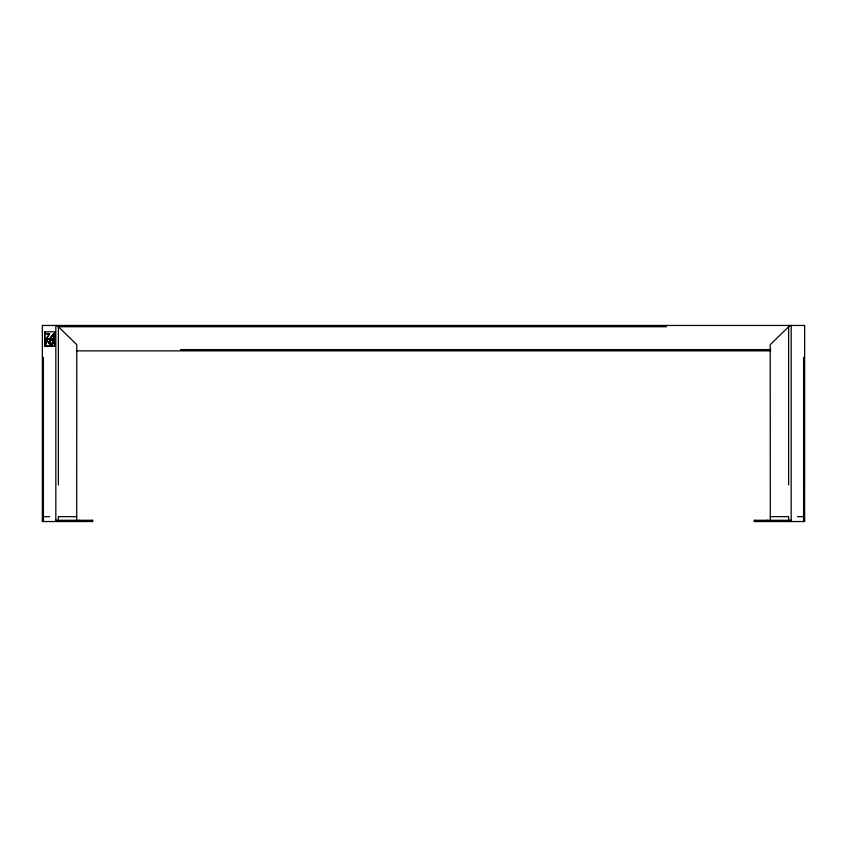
<?xml version="1.0" encoding="UTF-8"?>
<svg xmlns="http://www.w3.org/2000/svg" width="847" height="847" viewBox="0 0 847 847"><rect width="100%" height="100%" fill="white"/><g stroke="black" fill="none" stroke-linecap="round" stroke-linejoin="round"><path stroke-width="1.27" d="M48.163 346.275L47.654 345.788L48.29 346.518M51.328 346.232L51.498 345.904M52.895 345.809L52.525 346.465L52.969 345.894M49.01 345.788L48.935 346.381M49.041 346.465L49.062 346M46.744 345.883L46.659 346.529L46.839 345.936M46.701 346.402L46.934 346.402M52.514 345.872L52.461 346.243M49.761 338.927L53.329 334.332L53.509 339.001L53.509 333.739L49.634 338.747L46.447 338.747L49.782 333.739L46.034 333.739L49.359 333.993L46.034 339.001L46.034 344.274L46.214 339.594L49.782 344.274L49.761 338.927L46.034 339.001L49.602 343.681L49.602 339.001M52.165 346.095L52.218 346.063M789.976 325.46L770.834 344.041A2.118 2.118 0 0 0 770.209 345.544L770.304 521.54M59.099 326.73L666.43 326.73M49.909 345.724L49.941 346.55L49.55 345.883M48.11 345.788L48.088 346.444M50.778 345.788L50.587 346.518M44.785 346.084L45.537 346.084L44.7 346.211L44.7 331.812L54.907 331.812L54.875 346.211L54.007 346.211L54.811 346.084L54.79 331.939M180.57 349.599L770.728 349.599M76.272 350.87L770.728 350.87M49.613 516.67L43.409 516.67L43.409 357.328M58.369 516.67L76.791 516.67M770.209 516.67L788.631 516.67M797.387 516.67L803.591 516.67L803.591 357.328M42.35 520.27L43.462 520.27L43.409 517.273M804.65 520.27L803.538 520.27L803.591 517.273M57.024 325.46L76.166 344.041A2.118 2.118 0 0 1 76.791 345.544L76.696 521.54M803.538 520.587L803.538 521.54M791.236 521.54L791.236 520.27L754.211 520.27L754.19 521.54L804.629 521.54L804.65 325.46L42.35 325.46L42.35 521.54L92.789 521.54L92.81 520.27L55.764 520.27L55.764 521.54M791.172 519.666L791.172 325.46L788.631 326.254L788.631 484.929M788.631 517.273L788.631 520.27M788.546 520.587L788.546 521.54M767.604 520.27L767.604 521.54M755.312 520.27L755.312 521.54M91.688 520.27L91.688 521.54M79.396 520.27L79.396 521.54M58.369 484.929L58.369 326.254L55.828 325.46L55.828 519.666M58.369 517.273L58.369 520.27M58.454 520.587L58.454 521.54M44.785 331.939L44.817 346.084M43.462 520.587L43.462 521.54M49.857 341.415C53.583 351.77 55.119 332.32 49.857 341.415M50.037 341.436C53.403 350.774 54.78 333.252 50.037 341.436M49.878 341.15C52.8 351.95 55.817 332.86 49.878 341.15M50.058 341.203C52.694 350.933 55.404 333.739 50.058 341.203M47.4 345.756L47.199 346.518L47.4 345.756M53.139 343.194A2.594 1.832 -90 0 0 51.836 339.096A2.594 1.832 -90 0 0 49.973 342.739A2.594 1.832 -90 0 0 53.139 343.194M50.217 340.505A2.34 1.652 90 0 0 51.646 344.009A2.34 1.652 90 0 0 53.086 340.515A2.34 1.652 90 0 0 50.217 340.505"/></g></svg>
